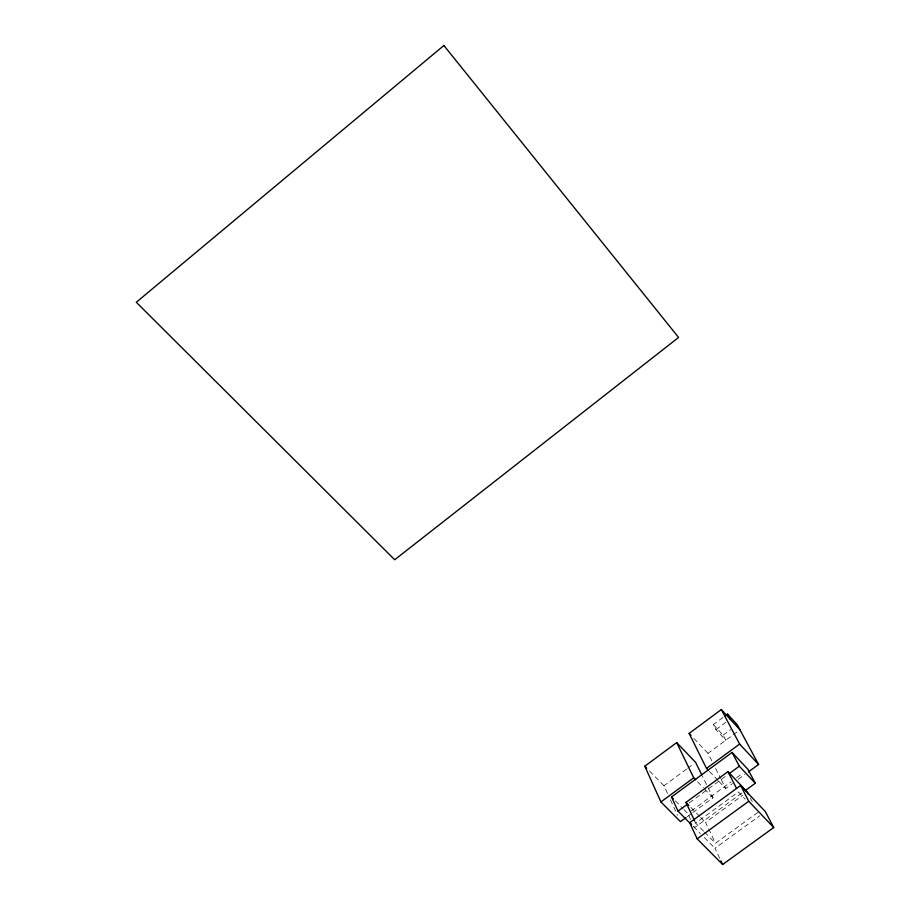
<?xml version="1.0" encoding="UTF-8"?>
<svg xmlns="http://www.w3.org/2000/svg" width="910" height="910" viewBox="0 0 910 910"><rect width="100%" height="100%" fill="white"/><g stroke="black" fill="none" stroke-linecap="round" stroke-linejoin="round"><path stroke-width="0.68" stroke-dasharray="4.55 3.41" d="M713.326 724.587L723.143 735.132L725.793 740.217L715.942 729.661L713.326 724.587L723.12 717.342M715.942 729.661L725.793 722.392M723.143 735.132L730.741 729.536M667.519 793.429L663.993 785.751L686.606 769.087M687.744 768.245L693.397 764.082M711.791 760.874L707.991 753.332L739.955 729.786M689.37 802.802L727.943 774.524M691.19 811.003L730.957 781.895M736.634 777.743L742.321 773.58M687.198 816.702L691.68 813.415M692.806 812.584L713.019 797.808L702.474 776.321M718.98 781.485L725.702 788.526L732.505 783.544M738.169 779.404L744.971 774.421M703.601 831.16L695.684 823.129L738.374 791.95L745.176 799.116M741.764 793.133L694.41 827.702L692.749 824.141M757.837 812.437L715.476 843.217L705.557 822.401L742.742 795.272M719.685 858.266L714.941 848.279L759.657 815.815M693.557 826.644L700.359 833.537M704.249 837.462L714.941 848.279M649.592 771.1L663.993 785.751M675.334 800.857L682.989 808.637M683.956 809.604L687.778 813.494L690.542 819.409M704.59 832.172L715.476 843.217M690.849 807.409L699.676 816.407M700.654 817.396L705.557 822.401M697.572 781.804L703.362 787.81M704.329 788.811L713.019 797.808M709.379 771.43L718.024 780.473M693.841 738.385L707.991 753.332M750.363 797.99L752.229 801.608M715.59 768.415L720.64 778.471M721.277 779.722L725.702 788.526M694.535 820.695L695.684 823.129M670.454 799.844L677.518 815.223"/><path stroke-width="1.36" d="M686.072 817.521L680.452 821.628L660.91 801.926L644.792 766.22L676.687 742.606L695.649 762.421L701.86 775.058M708.424 770.417L706.501 768.404L689.12 733.403L721.323 709.572L739.955 729.786M725.304 715.738L727.477 714.122L737.248 724.735L758.576 764.468L748.373 771.93M660.91 801.926L693.716 777.811L676.687 742.606M706.501 768.404L739.625 744.062L721.323 709.572M691.52 824.767L678.018 811.117L671.5 796.967L732.106 752.433L747.997 769.416L755.289 783.26L745.142 790.665M694.535 820.695L685.958 802.404L727.966 771.6L747.246 791.984L748.486 794.385M678.018 811.117L687.095 804.463M729.081 773.693L739.295 766.209L732.106 752.433M689.666 822.72L740.615 785.489L765.39 811.652L773.705 827.543L722.642 864.5L697.174 838.838L689.666 822.72L691.611 824.676M697.174 838.838L748.748 801.266L740.615 785.489M644.792 766.22L646.714 768.177M671.5 796.967L673.423 798.912M685.958 802.404L688.893 805.407M693.716 777.811L695.638 779.813M748.748 801.266L773.705 827.543M689.12 733.403L691.009 735.394M739.295 766.209L755.289 783.26M739.625 744.062L758.576 764.468M727.477 714.122L730.161 719.162M727.966 771.6L736.531 788.367M720.868 860.758L722.642 864.5M443.887 45.5L136.295 302.268L394.69 559.752L678.587 337.439L443.887 45.5"/></g></svg>
